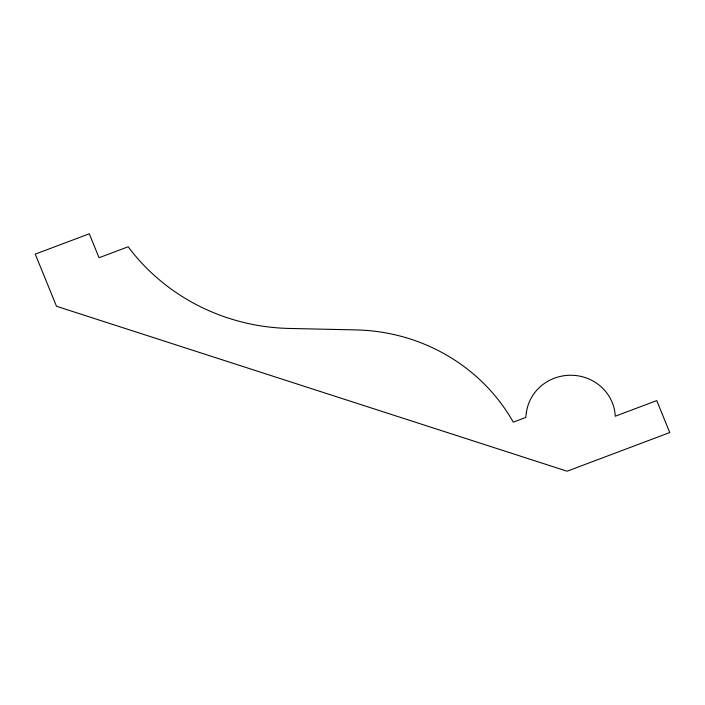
<?xml version="1.0" encoding="UTF-8"?>
<svg xmlns="http://www.w3.org/2000/svg" width="705" height="705" viewBox="0 0 705 705"><rect width="100%" height="100%" fill="white"/><g stroke="black" fill="none" stroke-linecap="round" stroke-linejoin="round"><path stroke-width="1.06" d="M526.362 412.716L525.736 417.439L513.266 422.145A183.547 176.347 -0.5 0 0 356.219 329.922L289.2 328.442A204.15 196.14 -0.5 0 1 128.16 246.776L99.053 257.739L89.288 233.787L35.25 254.144L56.497 306.27L567.102 471.213L669.75 432.535L656.734 400.59L615.245 416.223A44.644 42.89 -0.5 0 0 572.513 375.28A44.644 42.89 -0.5 0 0 526.362 412.716"/></g></svg>
